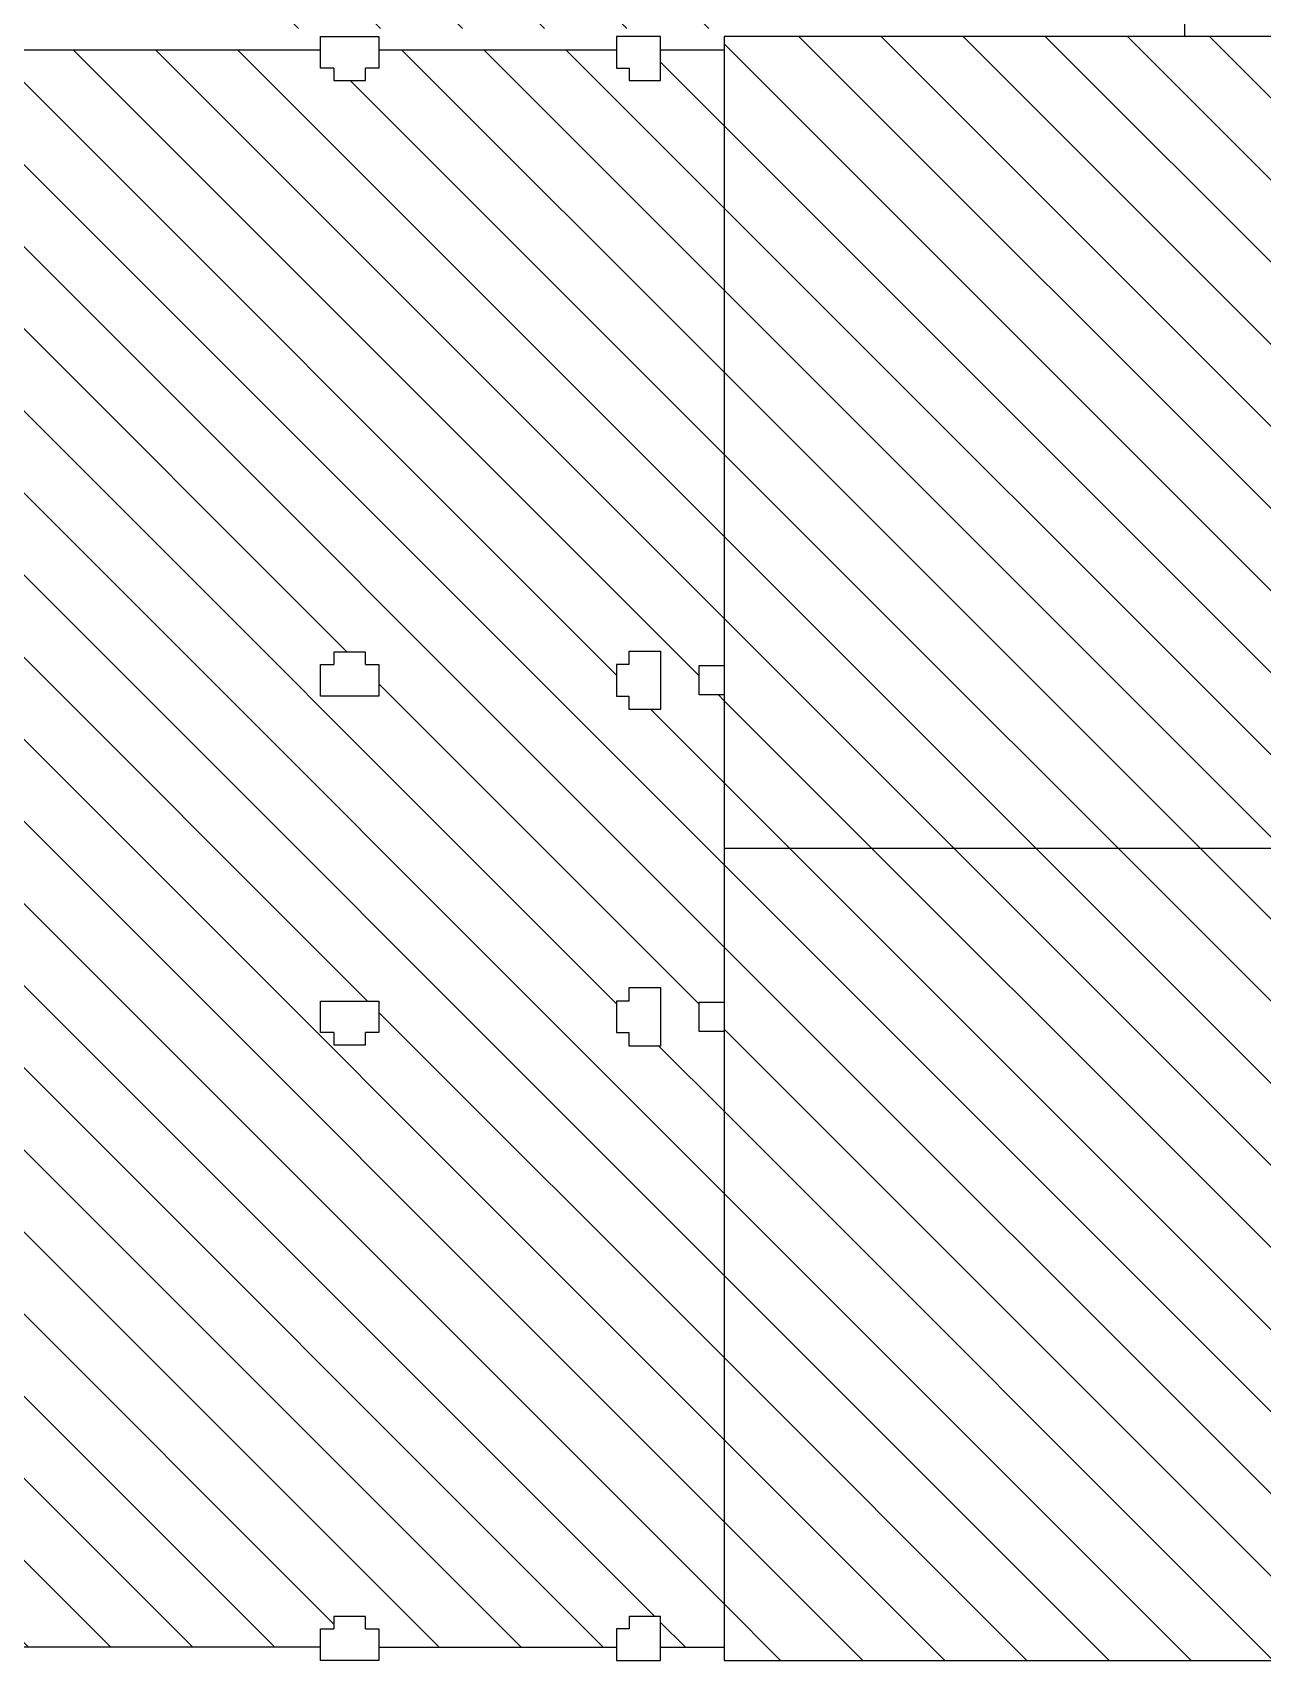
# Model space of a CAD drawing. Extents: x -30 to 1202, y 231 to 898.
# Drawn here: x 53.12 to 69.94, y 271.08 to 293.34 of the extents above; entities that cross this region are included whole.
import ezdxf

# ---------------------------------------------------------------- set-up
doc = ezdxf.new("R2010")
doc.units = 0
doc.header["$LTSCALE"] = 0.04
for name, color, linetype in [('PISO', 1, 'CONTINUOUS'), ('PISOS', 1, 'CONTINUOUS'), ('PISOS1', 3, 'CONTINUOUS')]:
    doc.layers.add(name, color=color, linetype=linetype)
pattern_1 = [(135, (233.1594, 233.73205), (-0.561266, -0.561266), [])]

msp = doc.modelspace()

# ---------------------------------------------------------------- hatches: boundary and pattern name
at = {"layer": 'PISOS'}
h = msp.add_hatch(dxfattribs=at)
h.set_pattern_fill('ANSI31', color=256, scale=0.25, angle=90, style=0)
h.set_pattern_definition(pattern_1)
h.paths.add_polyline_path([(62.579, 282.182), (62.579, 271.082), (109.059, 271.082), (109.059, 282.182)])
h.paths.add_polyline_path([(62.579, 293.282), (62.579, 282.182), (109.059, 282.182), (109.059, 293.282)])
h.paths.add_polyline_path([(56.209, 297.682), (54.409, 297.332), (54.409, 293.742), (56.209, 293.392), (62.959, 293.392), (64.759, 293.742), (64.759, 297.332), (62.959, 297.682)])
h.paths.add_polyline_path([(45.509, 317.782), (45.509, 309.432), (46.359, 309.432), (46.359, 304.332), (45.509, 304.332), (45.509, 297.782), (105.959, 297.782), (105.959, 304.332), (105.299, 304.332), (105.299, 309.432), (105.959, 309.432), (105.959, 317.782)])
h.paths.add_polyline_path([(55.559, 326.332), (53.559, 325.532), (53.559, 318.632), (55.559, 317.832), (65.559, 317.832), (67.559, 318.632), (67.559, 325.532), (65.559, 326.332)])
h.paths.add_polyline_path([(47.859, 374.532), (47.859, 370.132), (47.859, 326.382), (73.759, 326.382), (73.759, 374.532)])
h.paths.add_polyline_path([(55.359, 358.482), (55.359, 365.932), (66.259, 365.932), (66.259, 358.482)], flags=16)
h.paths.add_polyline_path([(73.809, 353.232), (73.809, 347.832), (84.909, 347.832), (84.909, 353.232)])
h.paths.add_polyline_path([(73.809, 358.632), (73.809, 353.232), (84.909, 353.232), (84.909, 358.632)])
h.paths.add_polyline_path([(73.809, 363.232), (73.809, 358.632), (84.909, 358.632), (84.909, 363.232)])
h.paths.add_polyline_path([(78.769, 347.832), (78.769, 345.432), (78.969, 345.432), (78.969, 345.323), (81.169, 345.323), (81.169, 345.432), (81.369, 345.432), (81.369, 347.832)])
h.paths.add_polyline_path([(84.959, 363.232), (84.959, 347.832), (105.959, 347.832), (105.959, 363.232)])
h = msp.add_hatch(dxfattribs=at)
h.set_pattern_fill('ANSI31', color=256, scale=0.25, angle=90, style=0)
h.set_pattern_definition(pattern_1)
h.paths.add_polyline_path([(51.959, 293.102), (51.959, 292.852), (51.774, 292.852), (51.774, 292.682), (51.344, 292.682), (51.344, 292.852), (51.159, 292.852), (51.159, 293.102), (46.109, 293.102), (46.109, 292.852), (45.939, 292.852), (45.939, 292.682), (45.689, 292.682), (45.689, 289.775), (45.689, 284.867), (46.509, 284.867), (46.509, 284.267), (46.259, 284.267), (46.259, 280.097), (46.509, 280.097), (46.509, 279.497), (45.689, 279.497), (45.689, 276.59), (45.689, 271.682), (45.939, 271.682), (45.939, 271.512), (46.109, 271.512), (46.109, 271.262), (51.159, 271.262), (51.159, 271.512), (51.344, 271.512), (51.344, 271.682), (51.774, 271.682), (51.774, 271.512), (51.959, 271.512), (51.959, 271.262), (57.059, 271.262), (57.059, 271.512), (57.244, 271.512), (57.244, 271.682), (57.674, 271.682), (57.674, 271.512), (57.859, 271.512), (57.859, 271.262), (61.109, 271.262), (61.109, 271.512), (61.279, 271.512), (61.279, 271.682), (61.709, 271.682), (61.709, 271.262), (62.579, 271.262), (62.579, 279.682), (62.239, 279.682), (62.239, 280.082), (62.579, 280.082), (62.579, 284.282), (62.239, 284.282), (62.239, 284.682), (62.579, 284.682), (62.579, 293.102), (61.709, 293.102), (61.709, 292.682), (61.279, 292.682), (61.279, 292.852), (61.109, 292.852), (61.109, 293.102), (57.859, 293.102), (57.859, 292.852), (57.674, 292.852), (57.674, 292.682), (57.244, 292.682), (57.244, 292.852), (57.059, 292.852), (57.059, 293.102)])
h.paths.add_polyline_path([(51.774, 279.497), (51.344, 279.497), (51.344, 279.667), (51.159, 279.667), (51.159, 280.097), (51.959, 280.097), (51.959, 279.667), (51.774, 279.667)], flags=17)
h.paths.add_polyline_path([(57.059, 279.667), (57.059, 280.097), (57.859, 280.097), (57.859, 279.667), (57.674, 279.667), (57.674, 279.497), (57.244, 279.497), (57.244, 279.667)], flags=17)
h.paths.add_polyline_path([(51.959, 284.267), (51.159, 284.267), (51.159, 284.697), (51.344, 284.697), (51.344, 284.867), (51.774, 284.867), (51.774, 284.697), (51.959, 284.697)], flags=17)
h.paths.add_polyline_path([(57.059, 284.267), (57.059, 284.697), (57.244, 284.697), (57.244, 284.867), (57.674, 284.867), (57.674, 284.697), (57.859, 284.697), (57.859, 284.267)], flags=17)
h.paths.add_polyline_path([(61.109, 279.667), (61.109, 280.097), (61.279, 280.097), (61.279, 280.282), (61.709, 280.282), (61.709, 279.482), (61.279, 279.482), (61.279, 279.667)], flags=17)
h.paths.add_polyline_path([(61.109, 284.267), (61.109, 284.697), (61.279, 284.697), (61.279, 284.882), (61.709, 284.882), (61.709, 284.082), (61.279, 284.082), (61.279, 284.267)], flags=17)

# ---------------------------------------------------------------- linework, layer by layer
at = {"layer": 'PISO'}
msp.add_line((68.879, 293.282), (68.879, 297.782), dxfattribs=at)
at = {"layer": 'PISOS1'}
for p, q in [((51.959, 293.102), (57.059, 293.102)), ((57.059, 293.282), (57.859, 293.282)), ((57.059, 292.852), (57.059, 293.282)), ((57.859, 293.282), (57.859, 292.852)), ((57.859, 293.102), (61.109, 293.102)), ((61.709, 293.282), (61.109, 293.282)), ((61.109, 293.282), (61.109, 292.852)), ((61.709, 292.682), (61.709, 293.282)), ((61.709, 293.102), (62.579, 293.102)), ((57.244, 292.852), (57.059, 292.852)), ((57.244, 292.852), (57.244, 292.682)), ((57.244, 292.682), (57.674, 292.682)), ((57.674, 292.682), (57.674, 292.852)), ((57.859, 292.852), (57.674, 292.852)), ((61.109, 292.852), (61.279, 292.852)), ((61.279, 292.852), (61.279, 292.682)), ((61.279, 292.682), (61.709, 292.682)), ((57.674, 284.867), (57.244, 284.867)), ((57.244, 284.867), (57.244, 284.697)), ((57.674, 284.697), (57.674, 284.867)), ((61.279, 284.882), (61.709, 284.882)), ((61.279, 284.697), (61.279, 284.882)), ((61.709, 284.882), (61.709, 284.082)), ((57.059, 284.267), (57.059, 284.697)), ((57.059, 284.697), (57.244, 284.697)), ((57.674, 284.697), (57.859, 284.697)), ((57.859, 284.697), (57.859, 284.267)), ((61.109, 284.697), (61.109, 284.267)), ((61.279, 284.697), (61.109, 284.697)), ((57.859, 284.267), (57.059, 284.267)), ((61.109, 284.267), (61.279, 284.267)), ((61.279, 284.082), (61.279, 284.267)), ((61.709, 284.082), (61.279, 284.082)), ((109.059, 282.182), (62.579, 282.182)), ((61.279, 280.097), (61.279, 280.282)), ((61.279, 280.282), (61.709, 280.282)), ((61.709, 280.282), (61.709, 279.482)), ((57.059, 280.097), (57.859, 280.097)), ((57.059, 279.667), (57.059, 280.097)), ((57.859, 280.097), (57.859, 279.667)), ((61.109, 280.097), (61.109, 279.667)), ((61.279, 280.097), (61.109, 280.097)), ((57.244, 279.667), (57.059, 279.667)), ((57.244, 279.667), (57.244, 279.497)), ((57.674, 279.497), (57.674, 279.667)), ((57.859, 279.667), (57.674, 279.667)), ((61.109, 279.667), (61.279, 279.667)), ((61.279, 279.482), (61.279, 279.667)), ((57.244, 279.497), (57.674, 279.497)), ((61.709, 279.482), (61.279, 279.482)), ((57.059, 271.082), (57.059, 271.512)), ((57.059, 271.512), (57.244, 271.512)), ((57.674, 271.682), (57.244, 271.682)), ((57.244, 271.682), (57.244, 271.512)), ((57.674, 271.512), (57.674, 271.682)), ((57.674, 271.512), (57.859, 271.512)), ((57.859, 271.512), (57.859, 271.082)), ((61.109, 271.512), (61.109, 271.082)), ((61.279, 271.512), (61.109, 271.512)), ((61.709, 271.682), (61.279, 271.682)), ((61.279, 271.682), (61.279, 271.512)), ((61.709, 271.082), (61.709, 271.682)), ((57.059, 271.262), (51.959, 271.262)), ((57.859, 271.082), (57.059, 271.082)), ((57.859, 271.262), (61.109, 271.262)), ((61.109, 271.082), (61.709, 271.082)), ((61.709, 271.262), (62.579, 271.262))]:
    msp.add_line(p, q, dxfattribs=at)
at = {"layer": 'PISOS1', "linetype": 'Continuous'}
for p, q in [((62.239, 284.282), (62.239, 284.682)), ((62.239, 284.682), (62.579, 284.682)), ((62.579, 284.282), (62.239, 284.282)), ((62.239, 279.682), (62.239, 280.082)), ((62.239, 280.082), (62.579, 280.082)), ((62.579, 279.682), (62.239, 279.682))]:
    msp.add_line(p, q, dxfattribs=at)
at = {"layer": 'PISOS1'}
msp.add_lwpolyline([(62.579, 293.282), (62.579, 271.082), (109.059, 271.082), (109.059, 293.282)], close=True, dxfattribs=at)

doc.saveas('drawing.dxf')
